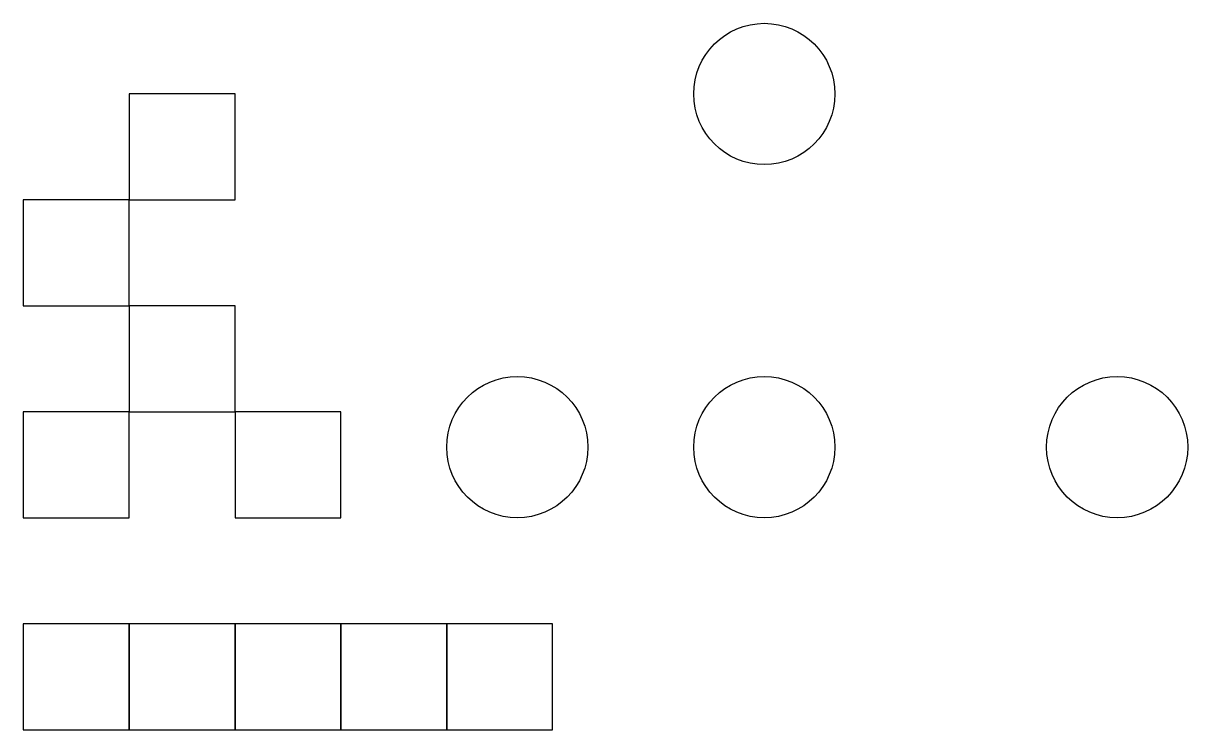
# Model space of a CAD drawing. Header units: millimetres. Extents: x 0 to 330, y 0 to 200.
import ezdxf

# ---------------------------------------------------------------- set-up
doc = ezdxf.new("R2010")
doc.units = ezdxf.units.MM

msp = doc.modelspace()

# ---------------------------------------------------------------- linework, layer by layer
for points in [[(30, 150), (60, 150), (60, 180), (30, 180)], [(0, 120), (30, 120), (30, 150), (0, 150)], [(30, 90), (60, 90), (60, 120), (30, 120)], [(0, 60), (30, 60), (30, 90), (0, 90)], [(60, 60), (90, 60), (90, 90), (60, 90)], [(0, 0), (30, 0), (30, 30), (0, 30)], [(30, 0), (60, 0), (60, 30), (30, 30)], [(60, 0), (90, 0), (90, 30), (60, 30)], [(90, 0), (120, 0), (120, 30), (90, 30)], [(120, 0), (150, 0), (150, 30), (120, 30)]]:
    msp.add_lwpolyline(points, close=True)
for centre in [(210, 180), (140, 80), (210, 80), (310, 80)]:
    msp.add_circle(centre, 20)

doc.saveas('drawing.dxf')
